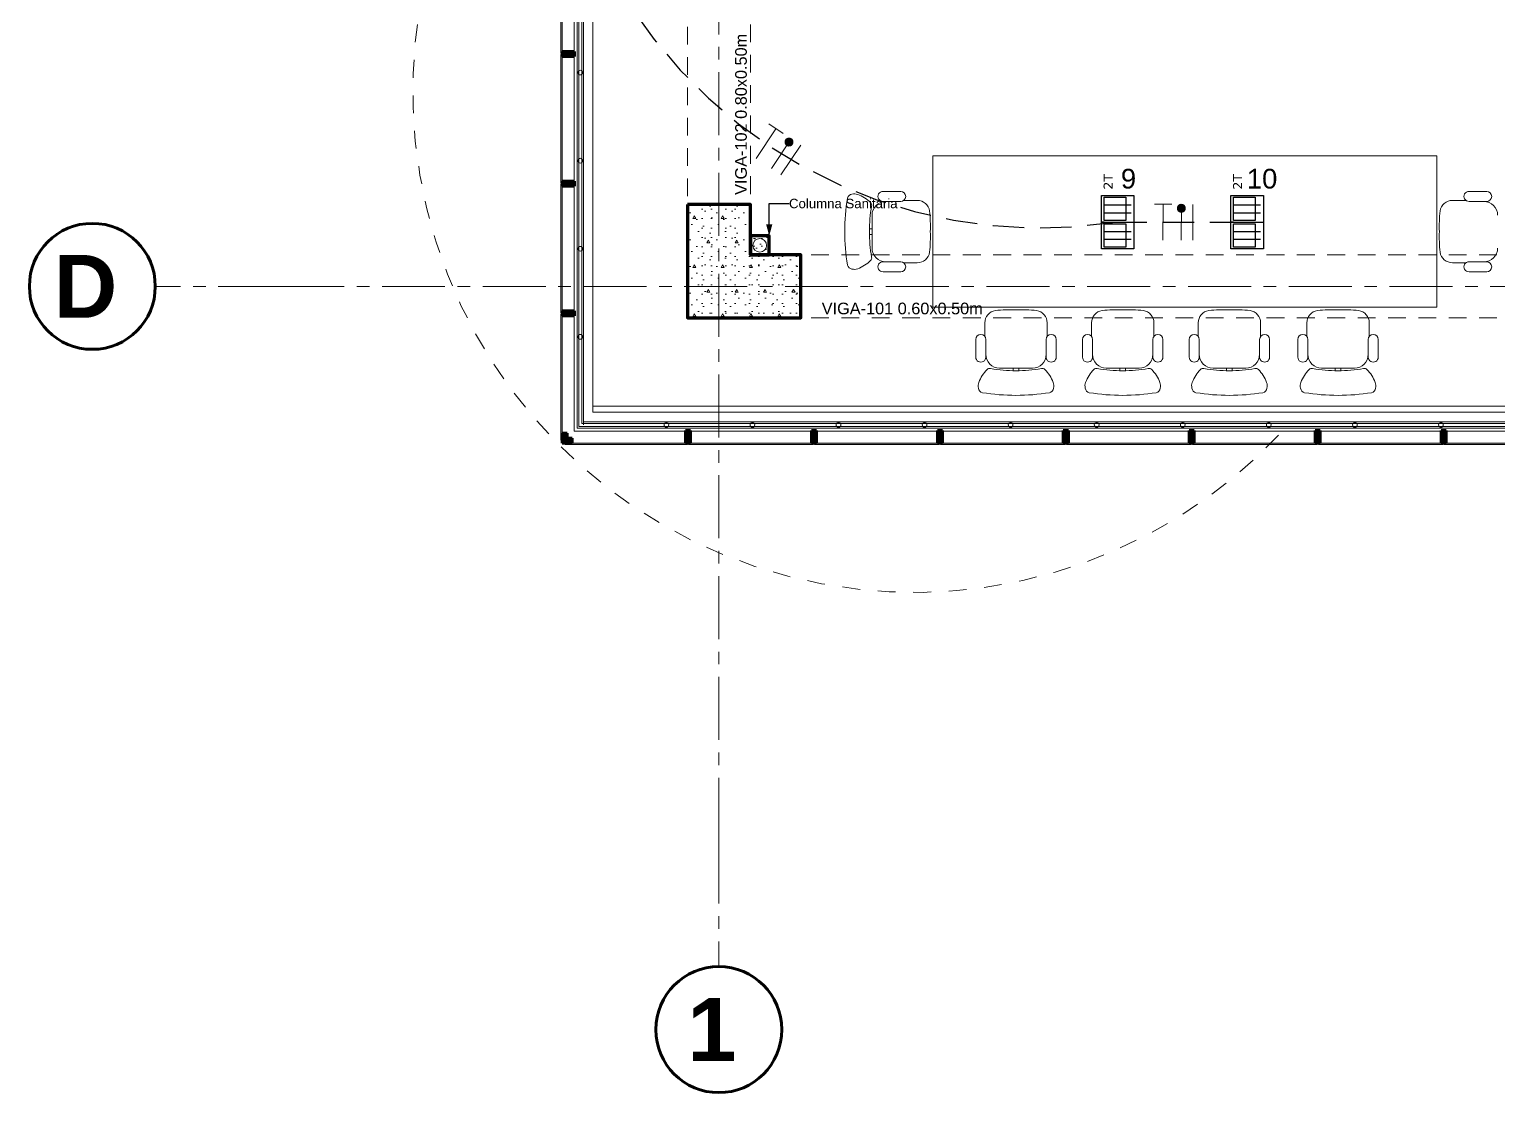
# Model space of a CAD drawing. Header units: inches. Extents: x -19 to 5698, y -728 to 92.
# Drawn here: x 188.85 to 200.5, y 1.05 to 9.49 of the extents above; entities that cross this region are included whole.
import ezdxf

# ---------------------------------------------------------------- set-up
doc = ezdxf.new("R2010")
doc.units = ezdxf.units.IN
doc.header["$MEASUREMENT"] = 0
doc.set_wipeout_variables(frame=1)
for name, pattern in [('HIDDEN', [0.375, 0.25, -0.125]), ('Hidden Line', [0.195611, 0.141111, -0.0545]), ('Punto & Raya', [0.65, 0.5, -0.075, 0, -0.075]), ('Rayas', [0.282222, 0.141111, -0.141111]), ('RAYITAS', [0.375, 0.25, -0.125]), ('Wipeout_Contour', [1, 0, -1])]:
    doc.linetypes.add(name, pattern=pattern)
doc.layers.get('0').update_dxf_attribs({"color": 61})
for name, color, linetype, lineweight in [('00 conduct tomacorr', 120, 'HIDDEN', 30), ('00 IE LUZ EMERGENCIA', 253, 'Continuous', 0), ('T-TECHO-E', 150, 'Continuous', 20), ('TOMACORRIENTE', 22, 'RAYITAS', 9)]:
    doc.layers.add(name, color=color, linetype=linetype, lineweight=lineweight)
for name, color, linetype in [('02 _ ARQ _ ALB _ Ejes Generales', 251, 'Continuous'), ('02 _ ARQ _ ALB _ Mobiliario', 7, 'Continuous'), ('02 _ ARQ _ ZON _ Espacio.3D', 7, 'Continuous'), ('08 _ STR _ EXT _ 06 Columnas', 7, 'Continuous'), ('08 _ STR _ EXT _ 07 Losa Aligerada', 7, 'Continuous'), ('08 _ STR _ EXT _ 09 Vigas', 251, 'Continuous'), ('Acabado - Muros', 7, 'Continuous'), ('Estructura - 04 MURO', 7, 'Continuous'), ('Estructura - Carga', 7, 'Continuous'), ('Interior - Escaleras & Barandillas', 7, 'Continuous'), ('MEP - HVAC', 7, 'Continuous'), ('Notas - Etiquetas', 7, 'Continuous')]:
    doc.layers.add(name, color=color, linetype=linetype)
doc.styles.add('Annotative', font='arial.ttf')
doc.styles.add('Estilo_Generado_1', font='swisseb.ttf')
doc.styles.add('Estilo_Generado_4', font='swisse.ttf')
doc.dimstyles.new('Estilo_Generado__8', dxfattribs={"dimtxt": 0.18, "dimasz": 0.0912, "dimexe": 0.18, "dimexo": 0.0625, "dimgap": 0, "dimtad": 0, "dimtih": 1, "dimtoh": 1, "dimdec": 4, "dimzin": 0, "dimdsep": 46, "dimcen": 0.09, "dimadec": 0, "dimazin": 0, "dimtfac": 1, "dimtdec": 4, "dimtmove": 0, "dimatfit": 3, "dimldrblk": 'ARROWHEAD_5', "dimfxl": 1, "dimtolj": 1, "dimtzin": 0, "dimarcsym": 0})

# ---------------------------------------------------------------- blocks, each defined once
blk = doc.blocks.new('ARROWHEAD_5')
at = {"linetype": 'Continuous', "lineweight": 0}
blk.add_hatch(color=0, dxfattribs=at).paths.add_polyline_path([(-1, 0.2679), (0, 0), (-1, -0.2679)])
at = {"color": 0, "linetype": 'Continuous', "lineweight": 0}
blk.add_line((0, 0), (-1, 0), dxfattribs=at)
blk = doc.blocks.new('CAJA POP UP 6 MODULOS')
at = {"layer": '00 conduct tomacorr', "linetype": 'Continuous'}
for p, q in [((-0.095, -0.165), (-0.095, -0.0151)), ((-0.052, -0.165), (-0.052, -0.0151)), ((0.052, -0.165), (0.052, -0.0151)), ((0.095, -0.165), (0.095, -0.0151)), ((0, -0.165), (0, -0.18))]:
    blk.add_line(p, q, dxfattribs=at)
for points in [[(-0.147, 0), (0.147, 0), (0.147, -0.18), (-0.147, -0.18)], [(0, 0), (0.147, 0), (0.147, -0.18), (0, -0.18)]]:
    blk.add_lwpolyline(points, close=True, dxfattribs=at)
for points in [[(-0.138, -0.045), (-0.009, -0.045), (-0.009, -0.165), (-0.138, -0.165), (-0.138, -0.045)], [(0.009, -0.045), (0.138, -0.045), (0.138, -0.165), (0.009, -0.165), (0.009, -0.045)]]:
    blk.add_lwpolyline(points, dxfattribs=at)
at = {"color": 1, "insert": (-0.1807, -0.168), "char_height": 0.05, "attachment_point": 1, "rotation": 180}
blk.add_mtext_dynamic_manual_height_columns('{\\fVerdana|b0|i0|c0|p34;2T}', width=0.000481, gutter_width=0.1561, heights=[0], dxfattribs=at)
blk = doc.blocks.new('a')
at = {"layer": 'TOMACORRIENTE', "ltscale": 0.05}
h = blk.add_hatch(color=4, dxfattribs=at)
edge = h.paths.add_edge_path()
edge.add_arc((0, 0.0752), 0.0211, 0, 360)
at = {"layer": 'TOMACORRIENTE', "color": 4}
for p, q in [((-0.1455, 0.0963), (-0.0515, 0.0963)), ((-0.0985, 0.0963), (-0.0985, -0.0966)), ((0, 0.0963), (0, -0.0963)), ((0.0623, -0.0963), (0.0623, 0.0963))]:
    blk.add_line(p, q, dxfattribs=at)
blk.add_circle((0, 0.0752), 0.0211, dxfattribs=at)
blk = doc.blocks.new('CABLE 3FACE')
at = {"layer": 'T-TECHO-E', "rotation": 59.94170052614085}
blk.add_blockref('a', (0, 0), dxfattribs=at)

msp = doc.modelspace()

# ---------------------------------------------------------------- hatches: boundary and pattern name
at = {"layer": '08 _ STR _ EXT _ 06 Columnas', "linetype": 'Continuous', "lineweight": 9}
h = msp.add_hatch(dxfattribs=at)
h.set_pattern_fill('HORMIGÓN_EN_MASA_0002', style=0, pattern_type=2)
h.set_pattern_definition([(0, (185.00004, 1e-08), (0, 0.389711), [0.024375, -0.200625]), (0, (185.11254, 0.19486), (0, 0.389711), [0.024375, -0.200625]), (60, (185.00004, 1e-08), (-0.3375, 0.194856), [0.024375, -0.200625]), (60, (185.22504, 1e-08), (-0.3375, 0.194856), [0.024375, -0.200625]), (120, (185.0244, 1e-08), (0.3375, 0.194856), [0.024375, -0.200625]), (120, (185.2494, 1e-08), (0.3375, 0.194856), [0.024375, -0.200625]), (0, (185.00004, 0.0375), (0, 0.075), [0, -0.075, 0, -0.1125]), (45, (185.03754, 0.0375), (-0.053033, 0.053033), [0, -0.05625, 0, -0.09375])])
h.paths.add_polyline_path([(194.07, 8.1), (194.07, 7.2), (194.97, 7.2), (194.97, 7.7), (194.57, 7.7), (194.57, 8.1)])
at = {"layer": 'Acabado - Muros', "linetype": 'Continuous', "lineweight": 9}
for points in [[(193.065, 10.32), (193.065, 9.3), (193.075, 9.3), (193.075, 10.32)], [(193.065, 9.29), (193.065, 8.27), (193.075, 8.27), (193.075, 9.29)], [(193.065, 8.26), (193.065, 7.24), (193.075, 7.24), (193.075, 8.26)], [(193.065, 7.23), (193.065, 6.23), (193.075, 6.23), (193.075, 7.23)], [(193.1, 6.195), (194.07, 6.195), (194.07, 6.205), (193.1, 6.205)], [(194.08, 6.195), (195.07, 6.195), (195.07, 6.205), (194.08, 6.205)], [(195.08, 6.195), (196.07, 6.195), (196.07, 6.205), (195.08, 6.205)], [(196.08, 6.195), (197.07, 6.195), (197.07, 6.205), (196.08, 6.205)], [(197.08, 6.195), (198.07, 6.195), (198.07, 6.205), (197.08, 6.205)], [(198.08, 6.195), (199.07, 6.195), (199.07, 6.205), (198.08, 6.205)], [(199.08, 6.195), (200.07, 6.195), (200.07, 6.205), (199.08, 6.205)], [(200.08, 6.195), (201.07, 6.195), (201.07, 6.205), (200.08, 6.205)]]:
    msp.add_hatch(color=250, dxfattribs=at).paths.add_polyline_path(points)
at = {"layer": 'Estructura - Carga', "linetype": 'Continuous', "lineweight": 13}
h = msp.add_hatch(dxfattribs=at)
h.set_pattern_fill('HORMIGÓN_ARMADO_0002', color=251, style=0, pattern_type=2)
h.set_pattern_definition([(0, (185.00004, 1e-08), (0, 0.311769), [0.03, -0.15]), (0, (185.09004, 0.1559), (0, 0.311769), [0.03, -0.15]), (60, (185.00004, 1e-08), (-0.27, 0.1558846), [0.03, -0.15]), (60, (185.18004, 1e-08), (-0.27, 0.1558846), [0.03, -0.15]), (120, (185.03004, 1e-08), (0.27, 0.1558846), [0.03, -0.15]), (120, (185.21004, 1e-08), (0.27, 0.1558846), [0.03, -0.15]), (0, (185.00004, 0.03), (0, 0.06), [0, -0.06, 0, -0.09]), (45, (185.03004, 0.03), (-0.0424264, 0.0424264), [0, -0.045, 0, -0.075])])
h.paths.add_polyline_path([(194.57, 7.7), (194.72, 7.7), (194.72, 7.85), (194.57, 7.85)])

# ---------------------------------------------------------------- linework, layer by layer
at = {"layer": '00 conduct tomacorr'}
msp.add_line((197.4682, 7.9596, -0.0002), (198.4958, 7.9596, -0.0004), dxfattribs=at)
at = {"layer": '02 _ ARQ _ ALB _ Ejes Generales', "color": 251, "linetype": 'Punto & Raya', "lineweight": 13, "true_color": 0x636466}
for p, q in [((190.8454, 7.45), (189.8454, 7.45)), ((194.32, 3.05), (194.32, 2.05))]:
    msp.add_line(p, q, dxfattribs=at)
at = {"layer": '02 _ ARQ _ ALB _ Ejes Generales', "color": 7, "linetype": 'Continuous', "lineweight": 60}
for centre in [(189.3454, 7.45), (194.32, 1.55)]:
    msp.add_circle(centre, 0.5, dxfattribs=at)
at = {"layer": '02 _ ARQ _ ALB _ Mobiliario', "color": 175, "linetype": 'Continuous', "lineweight": 13}
for p, q in [((195.7637, 8.204), (195.6235, 8.204)), ((200.2763, 8.204), (200.4165, 8.204)), ((195.7637, 8.1241), (195.6233, 8.1241)), ((195.8953, 8.1317), (195.788, 8.1323)), ((200.1448, 8.1317), (200.252, 8.1323)), ((200.2763, 8.1241), (200.4167, 8.1241)), ((195.5364, 8.015), (195.5364, 7.8846)), ((195.5364, 7.9072), (195.516, 7.9069)), ((195.5364, 7.862), (195.516, 7.8623)), ((195.5364, 7.7542), (195.5364, 7.8846)), ((195.7637, 7.6451), (195.6233, 7.6451)), ((195.8953, 7.6375), (195.788, 7.6369)), ((200.1448, 7.6375), (200.252, 7.6369)), ((200.2763, 7.6451), (200.4167, 7.6451)), ((195.7637, 7.5652), (195.6235, 7.5652)), ((200.2763, 7.5652), (200.4165, 7.5652)), ((196.4322, 7.1598), (196.4316, 7.0526)), ((196.9264, 7.1598), (196.927, 7.0526)), ((197.2798, 7.1598), (197.2793, 7.0526)), ((197.7741, 7.1598), (197.7747, 7.0526)), ((198.1269, 7.1598), (198.1263, 7.0526)), ((198.6212, 7.1598), (198.6218, 7.0526)), ((198.9893, 7.1598), (198.9888, 7.0526)), ((199.4836, 7.1598), (199.4842, 7.0526)), ((196.3599, 7.0283), (196.3599, 6.8881)), ((196.4398, 7.0283), (196.4398, 6.8879)), ((196.9188, 7.0283), (196.9188, 6.8879)), ((196.9987, 7.0283), (196.9987, 6.8881)), ((197.2076, 7.0283), (197.2076, 6.8881)), ((197.2875, 7.0283), (197.2875, 6.8879)), ((197.7665, 7.0283), (197.7665, 6.8879)), ((197.8463, 7.0283), (197.8463, 6.8881)), ((198.0547, 7.0283), (198.0547, 6.8881)), ((198.1345, 7.0283), (198.1345, 6.8879)), ((198.6136, 7.0283), (198.6136, 6.8879)), ((198.6934, 7.0283), (198.6934, 6.8881)), ((198.9171, 7.0283), (198.9171, 6.8881)), ((198.997, 7.0283), (198.997, 6.8879)), ((199.476, 7.0283), (199.476, 6.8879)), ((199.5558, 7.0283), (199.5558, 6.8881)), ((196.5489, 6.801), (196.6793, 6.801)), ((196.6567, 6.801), (196.657, 6.7806)), ((196.8097, 6.801), (196.6793, 6.801)), ((196.702, 6.801), (196.7016, 6.7806)), ((197.3966, 6.801), (197.527, 6.801)), ((197.5043, 6.801), (197.5047, 6.7806)), ((197.6573, 6.801), (197.527, 6.801)), ((197.5496, 6.801), (197.5492, 6.7806)), ((198.2437, 6.801), (198.374, 6.801)), ((198.3514, 6.801), (198.3518, 6.7806)), ((198.5044, 6.801), (198.374, 6.801)), ((198.3967, 6.801), (198.3963, 6.7806)), ((199.1061, 6.801), (199.2365, 6.801)), ((199.2138, 6.801), (199.2142, 6.7806)), ((199.3669, 6.801), (199.2365, 6.801)), ((199.2591, 6.801), (199.2587, 6.7806))]:
    msp.add_line(p, q, dxfattribs=at)
at = {"layer": '02 _ ARQ _ ALB _ Mobiliario', "color": 175, "linetype": 'Continuous', "lineweight": 13, "flags": 128}
msp.add_lwpolyline([(200.02, 8.4846), (196.02, 8.4846), (196.02, 7.2846), (200.02, 7.2846)], close=True, dxfattribs=at)
at = {"layer": '02 _ ARQ _ ALB _ Mobiliario', "color": 175, "linetype": 'Continuous', "lineweight": 13}
for centre, major_axis, start_param, end_param in [((195.3819, 8.1407), (0.0419, 0), 1.6917266, 2.8990133), ((195.3955, 8.1104), (0.0744, 0), 1.1992781, 1.8253941), ((195.322, 7.9097), (0.2887, 0), 0.7905416, 1.2150199), ((195.6235, 8.164), (0.04, 0), 1.5707963, 4.712389), ((195.7637, 8.164), (0.04, 0), 4.712389, 7.8539816), ((200.2763, 8.164), (0.04, 0), 1.5707963, 4.712389), ((200.4165, 8.164), (0.04, 0), 4.712389, 7.8539816), ((197.0337, 7.885), (1.7134, 0), 2.9853794, 3.1418217), ((196.6375, 7.8905), (1.1218, 0), 2.9650953, 3.1468533), ((195.5053, 8.0936), (0.0287, 0), 6.0443043, 7.0921785), ((195.6459, 8.015), (0.1095, 0), 1.5707963, 3.1415927), ((195.8973, 8.0351), (0.097, 0), 0.1345361, 1.5922286), ((194.7834, 7.9253), (1.2162, 0), 6.2495955, 6.3845948), ((201.2566, 7.9253), (1.2162, 0), 3.0401832, 3.1751824), ((200.1427, 8.0351), (0.097, 0), 1.5493641, 3.0070565), ((200.3941, 8.015), (0.1095, 0), 0, 1.5707963), ((197.0337, 7.8842), (1.7134, 0), 3.1413636, 3.2978059), ((196.6375, 7.8787), (1.1218, 0), 3.136332, 3.31809), ((194.7834, 7.8439), (1.2162, 0), 6.1817758, 6.3167751), ((201.2566, 7.8439), (1.2162, 0), 3.1080029, 3.2430021), ((195.6459, 7.7542), (0.1095, 0), 3.1415927, 4.712389), ((195.8973, 7.7341), (0.097, 0), 4.6909567, 6.1486492), ((200.1427, 7.7341), (0.097, 0), 3.2761288, 4.7338212), ((200.3941, 7.7542), (0.1095, 0), 4.712389, 6.2831853), ((195.3819, 7.6285), (0.0419, 0), 3.384172, 4.5914587), ((195.3955, 7.6588), (0.0744, 0), 4.4577912, 5.0839072), ((195.322, 7.8595), (0.2887, 0), 5.0681655, 5.4926438), ((195.5053, 7.6756), (0.0287, 0), 5.4741922, 6.5220663), ((195.6235, 7.6052), (0.04, 0), 1.5707963, 4.712389), ((195.7637, 7.6052), (0.04, 0), 4.712389, 7.8539816), ((200.2763, 7.6052), (0.04, 0), 1.5707963, 4.712389), ((200.4165, 7.6052), (0.04, 0), 4.712389, 7.8539816), ((196.5288, 7.1619), (0, 0.097), 0.1345361, 1.5922286), ((196.6386, 6.048), (0, 1.2162), 6.2495955, 6.3845948), ((196.72, 6.048), (0, 1.2162), 6.1817758, 6.3167751), ((196.8298, 7.1619), (0, 0.097), 4.6909567, 6.1486492), ((197.3765, 7.1619), (0, 0.097), 0.1345361, 1.5922286), ((197.4863, 6.048), (0, 1.2162), 6.2495955, 6.3845948), ((197.5677, 6.048), (0, 1.2162), 6.1817758, 6.3167751), ((197.6775, 7.1619), (0, 0.097), 4.6909567, 6.1486492), ((198.2236, 7.1619), (0, 0.097), 0.1345361, 1.5922286), ((198.3333, 6.048), (0, 1.2162), 6.2495955, 6.3845948), ((198.4148, 6.048), (0, 1.2162), 6.1817758, 6.3167751), ((198.5245, 7.1619), (0, 0.097), 4.6909567, 6.1486492), ((199.086, 7.1619), (0, 0.097), 0.1345361, 1.5922286), ((199.1958, 6.048), (0, 1.2162), 6.2495955, 6.3845948), ((199.2772, 6.048), (0, 1.2162), 6.1817758, 6.3167751), ((199.387, 7.1619), (0, 0.097), 4.6909567, 6.1486492), ((196.3999, 7.0283), (0, 0.04), 4.712389, 7.8539816), ((196.9587, 7.0283), (0, 0.04), 4.712389, 7.8539816), ((197.2475, 7.0283), (0, 0.04), 4.712389, 7.8539816), ((197.8064, 7.0283), (0, 0.04), 4.712389, 7.8539816), ((198.0946, 7.0283), (0, 0.04), 4.712389, 7.8539816), ((198.6535, 7.0283), (0, 0.04), 4.712389, 7.8539816), ((198.957, 7.0283), (0, 0.04), 4.712389, 7.8539816), ((199.5159, 7.0283), (0, 0.04), 4.712389, 7.8539816), ((196.3999, 6.8881), (0, 0.04), 1.5707963, 4.712389), ((196.5489, 6.9105), (0, 0.1095), 1.5707963, 3.1415927), ((196.8097, 6.9105), (0, 0.1095), 3.1415927, 4.712389), ((196.9587, 6.8881), (0, 0.04), 1.5707963, 4.712389), ((197.2475, 6.8881), (0, 0.04), 1.5707963, 4.712389), ((197.3966, 6.9105), (0, 0.1095), 1.5707963, 3.1415927), ((197.6573, 6.9105), (0, 0.1095), 3.1415927, 4.712389), ((197.8064, 6.8881), (0, 0.04), 1.5707963, 4.712389), ((198.0946, 6.8881), (0, 0.04), 1.5707963, 4.712389), ((198.2437, 6.9105), (0, 0.1095), 1.5707963, 3.1415927), ((198.5044, 6.9105), (0, 0.1095), 3.1415927, 4.712389), ((198.6535, 6.8881), (0, 0.04), 1.5707963, 4.712389), ((198.957, 6.8881), (0, 0.04), 1.5707963, 4.712389), ((199.1061, 6.9105), (0, 0.1095), 1.5707963, 3.1415927), ((199.3669, 6.9105), (0, 0.1095), 3.1415927, 4.712389), ((199.5159, 6.8881), (0, 0.04), 1.5707963, 4.712389), ((196.6542, 6.5866), (0, 0.2887), 0.7905416, 1.2150199), ((196.4703, 6.7699), (0, 0.0287), 6.0443043, 7.0921785), ((196.6734, 7.9021), (0, 1.1218), 2.9650953, 3.1468533), ((196.6852, 7.9021), (0, 1.1218), 3.136332, 3.31809), ((196.8883, 6.7699), (0, 0.0287), 5.4741922, 6.5220663), ((196.7044, 6.5866), (0, 0.2887), 5.0681655, 5.4926438), ((197.5019, 6.5866), (0, 0.2887), 0.7905416, 1.2150199), ((197.318, 6.7699), (0, 0.0287), 6.0443043, 7.0921785), ((197.5211, 7.9021), (0, 1.1218), 2.9650953, 3.1468533), ((197.5329, 7.9021), (0, 1.1218), 3.136332, 3.31809), ((197.736, 6.7699), (0, 0.0287), 5.4741922, 6.5220663), ((197.5521, 6.5866), (0, 0.2887), 5.0681655, 5.4926438), ((198.3489, 6.5866), (0, 0.2887), 0.7905416, 1.2150199), ((198.1651, 6.7699), (0, 0.0287), 6.0443043, 7.0921785), ((198.3682, 7.9021), (0, 1.1218), 2.9650953, 3.1468533), ((198.3799, 7.9021), (0, 1.1218), 3.136332, 3.31809), ((198.583, 6.7699), (0, 0.0287), 5.4741922, 6.5220663), ((198.3991, 6.5866), (0, 0.2887), 5.0681655, 5.4926438), ((199.2114, 6.5866), (0, 0.2887), 0.7905416, 1.2150199), ((199.0275, 6.7699), (0, 0.0287), 6.0443043, 7.0921785), ((199.2306, 7.9021), (0, 1.1218), 2.9650953, 3.1468533), ((199.2424, 7.9021), (0, 1.1218), 3.136332, 3.31809), ((199.4455, 6.7699), (0, 0.0287), 5.4741922, 6.5220663), ((199.2616, 6.5866), (0, 0.2887), 5.0681655, 5.4926438), ((196.4535, 6.6601), (0, 0.0744), 1.1992781, 1.8253941), ((196.9051, 6.6601), (0, 0.0744), 4.4577912, 5.0839072), ((197.3012, 6.6601), (0, 0.0744), 1.1992781, 1.8253941), ((197.7528, 6.6601), (0, 0.0744), 4.4577912, 5.0839072), ((198.1482, 6.6601), (0, 0.0744), 1.1992781, 1.8253941), ((198.5999, 6.6601), (0, 0.0744), 4.4577912, 5.0839072), ((199.0107, 6.6601), (0, 0.0744), 1.1992781, 1.8253941), ((199.4623, 6.6601), (0, 0.0744), 4.4577912, 5.0839072), ((196.4232, 6.6465), (0, 0.0419), 1.6917266, 2.8990133), ((196.6789, 8.2982), (0, 1.7134), 2.9853794, 3.1418217), ((196.6797, 8.2982), (0, 1.7134), 3.1413636, 3.2978059), ((196.9354, 6.6465), (0, 0.0419), 3.384172, 4.5914587), ((197.2709, 6.6465), (0, 0.0419), 1.6917266, 2.8990133), ((197.5266, 8.2982), (0, 1.7134), 2.9853794, 3.1418217), ((197.5274, 8.2982), (0, 1.7134), 3.1413636, 3.2978059), ((197.783, 6.6465), (0, 0.0419), 3.384172, 4.5914587), ((198.118, 6.6465), (0, 0.0419), 1.6917266, 2.8990133), ((198.3737, 8.2982), (0, 1.7134), 2.9853794, 3.1418217), ((198.3744, 8.2982), (0, 1.7134), 3.1413636, 3.2978059), ((198.6301, 6.6465), (0, 0.0419), 3.384172, 4.5914587), ((198.9804, 6.6465), (0, 0.0419), 1.6917266, 2.8990133), ((199.2361, 8.2982), (0, 1.7134), 2.9853794, 3.1418217), ((199.2369, 8.2982), (0, 1.7134), 3.1413636, 3.2978059), ((199.4926, 6.6465), (0, 0.0419), 3.384172, 4.5914587)]:
    msp.add_ellipse(centre, major_axis=major_axis, ratio=0.9968577, start_param=start_param, end_param=end_param, dxfattribs=at)
at = {"layer": '02 _ ARQ _ ZON _ Espacio.3D', "color": 254, "linetype": 'Continuous', "lineweight": 0, "flags": 128}
for points in [[(205.0199, 6.5), (205.02, 18.6001), (193.32, 18.6001), (193.32, 6.5)], [(194.97, 7.7), (194.97, 7.2), (194.07, 7.2), (194.07, 8.1), (194.57, 8.1), (194.57, 7.7)]]:
    msp.add_lwpolyline(points, close=True, dxfattribs=at)
at = {"layer": '08 _ STR _ EXT _ 06 Columnas', "color": 7, "linetype": 'Continuous', "lineweight": 80, "flags": 128}
msp.add_lwpolyline([(194.07, 8.1), (194.07, 7.2), (194.97, 7.2), (194.97, 7.7), (194.57, 7.7), (194.57, 8.1)], close=True, dxfattribs=at)
at = {"layer": '08 _ STR _ EXT _ 09 Vigas', "color": 251, "linetype": 'Hidden Line', "lineweight": 13, "true_color": 0x636466}
for p, q in [((194.07, 7.2), (194.07, 17.4)), ((194.57, 7.7), (194.57, 16.9)), ((194.57, 7.7), (201.07, 7.7)), ((194.57, 7.2), (194.07, 7.2)), ((194.57, 7.2), (236.57, 7.2))]:
    msp.add_line(p, q, dxfattribs=at)
at = {"layer": 'Acabado - Muros', "color": 7, "linetype": 'Continuous', "lineweight": 60}
for p, q in [((193.075, 9.315), (193.075, 9.275)), ((193.075, 8.285), (193.075, 8.245)), ((193.075, 7.255), (193.075, 7.215)), ((193.075, 6.285), (193.075, 6.205)), ((193.075, 6.245), (193.075, 6.205)), ((193.155, 6.205), (193.075, 6.205)), ((193.115, 6.205), (193.075, 6.205)), ((194.095, 6.205), (194.055, 6.205)), ((195.095, 6.205), (195.055, 6.205)), ((196.095, 6.205), (196.055, 6.205)), ((197.095, 6.205), (197.055, 6.205)), ((198.095, 6.205), (198.055, 6.205)), ((199.095, 6.205), (199.055, 6.205)), ((200.095, 6.205), (200.055, 6.205))]:
    msp.add_line(p, q, dxfattribs=at)
at = {"layer": 'Acabado - Muros', "color": 7, "linetype": 'Continuous', "lineweight": 13, "flags": 128}
for points in [[(193.065, 10.32), (193.075, 10.32), (193.075, 9.3), (193.065, 9.3)], [(193.065, 9.29), (193.075, 9.29), (193.075, 8.27), (193.065, 8.27)], [(193.065, 8.26), (193.075, 8.26), (193.075, 7.24), (193.065, 7.24)], [(193.065, 7.23), (193.075, 7.23), (193.075, 6.23), (193.065, 6.23)], [(193.1, 6.195), (193.1, 6.205), (194.07, 6.205), (194.07, 6.195)], [(194.08, 6.195), (194.08, 6.205), (195.07, 6.205), (195.07, 6.195)], [(195.08, 6.195), (195.08, 6.205), (196.07, 6.205), (196.07, 6.195)], [(196.08, 6.195), (196.08, 6.205), (197.07, 6.205), (197.07, 6.195)], [(197.08, 6.195), (197.08, 6.205), (198.07, 6.205), (198.07, 6.195)], [(198.08, 6.195), (198.08, 6.205), (199.07, 6.205), (199.07, 6.195)], [(199.08, 6.195), (199.08, 6.205), (200.07, 6.205), (200.07, 6.195)], [(200.08, 6.195), (200.08, 6.205), (201.07, 6.205), (201.07, 6.195)]]:
    msp.add_lwpolyline(points, close=True, dxfattribs=at)
at = {"layer": 'Estructura - Carga', "color": 7, "linetype": 'Continuous', "lineweight": 80, "flags": 128}
msp.add_lwpolyline([(194.57, 7.7), (194.72, 7.7), (194.72, 7.85), (194.57, 7.85)], close=True, dxfattribs=at)
at = {"layer": 'MEP - HVAC', "color": 7, "linetype": 'Continuous', "lineweight": 13, "flags": 128}
msp.add_lwpolyline([(194.699, 7.775, -1), (194.591, 7.775, -1)], format="xyb", close=True, dxfattribs=at)

# ---------------------------------------------------------------- block references
at = {"layer": '00 conduct tomacorr'}
for name, p, xscale, yscale, zscale, rotation in [('CABLE 3FACE', (194.8156, 8.5027), 1.472561226728429, 1.472561226728429, 1.472561226728429, 266.4085393816985), ('CAJA POP UP 6 MODULOS', (197.6157, 7.9596, -0.0002), 1.432830642179531, 1.432830642179531, 1.432830642179531, 269.9999999999999), ('CAJA POP UP 6 MODULOS', (198.6433, 7.9596, -0.0004), 1.432830642179531, 1.432830642179531, 1.432830642179531, 269.9999999999999), ('CABLE 3FACE', (197.9915, 7.9591, -0.0003), 1.47256122672843, 1.47256122672843, 1.47256122672843, 299.7894777823319)]:
    msp.add_blockref(name, p, dxfattribs=dict(at, xscale=xscale, yscale=yscale, zscale=zscale, rotation=rotation))

# ---------------------------------------------------------------- texts
at = {"layer": '00 IE LUZ EMERGENCIA', "style": 'Annotative'}
for tag, p in [('9', (197.5121, 8.2265)), ('10', (198.5119, 8.2265))]:
    msp.add_attdef(tag, p, '', height=0.1562, dxfattribs=at)
at = {"layer": '02 _ ARQ _ ALB _ Ejes Generales', "color": 7, "lineweight": 30, "char_height": 0.5, "attachment_point": 1, "style": 'Estilo_Generado_1'}
for s, insert in [('\\A1;{\\pql;\\pt0;\\fSwis721 Ex BT|b1|i0|c0|p34;D}', (189.0391, 7.7)), ('\\A1;{\\pql;\\pt0;\\fSwis721 Ex BT|b1|i0|c0|p34;1}', (194.0709, 1.8))]:
    msp.add_mtext(s, dxfattribs=dict(at, insert=insert))
at = {"layer": 'Notas - Etiquetas', "color": 171, "linetype": 'Continuous', "lineweight": 13, "insert": (194.5433, 8.176), "char_height": 0.0925, "attachment_point": 7, "rotation": 90, "style": 'Estilo_Generado_4'}
msp.add_mtext('\\A1;{\\pql;\\fSwis721 Ex BT|b0|i0|c0|p34;VIGA-102\\fSwis721 Ex BT|b0|i0|c0|p34; \\fSwis721 Ex BT|b0|i0|c0|p34;0.80\\fSwis721 Ex BT|b0|i0|c0|p34;x\\fSwis721 Ex BT|b0|i0|c0|p34;0.50\\fSwis721 Ex BT|b0|i0|c0|p34;m}', dxfattribs=at)
at = {"layer": 'Notas - Etiquetas', "color": 5, "linetype": 'Continuous', "lineweight": 35, "insert": (194.8771, 8.1068), "char_height": 0.075, "attachment_point": 4, "style": 'Estilo_Generado_4'}
msp.add_mtext('\\A1;{\\pql;\\fSwis721 Ex BT|b0|i0|c0|p34;Columna Sanitaria}', dxfattribs=at)
at = {"layer": 'Notas - Etiquetas', "color": 171, "linetype": 'Continuous', "lineweight": 13, "insert": (195.1369, 7.2267), "char_height": 0.0925, "attachment_point": 7, "style": 'Estilo_Generado_4'}
msp.add_mtext('\\A1;{\\pql;\\fSwis721 Ex BT|b0|i0|c0|p34;VIGA-101\\fSwis721 Ex BT|b0|i0|c0|p34; \\fSwis721 Ex BT|b0|i0|c0|p34;0.60\\fSwis721 Ex BT|b0|i0|c0|p34;x\\fSwis721 Ex BT|b0|i0|c0|p34;0.50\\fSwis721 Ex BT|b0|i0|c0|p34;m}', dxfattribs=at)

# ---------------------------------------------------------------- leaders
at = {"layer": 'Notas - Etiquetas', "color": 144, "linetype": 'Continuous', "lineweight": 13, "annotation_type": 0, "has_hookline": 1, "hookline_direction": 0, "text_width": 1.0171}
msp.add_leader([(194.72, 7.85), (194.72, 8.1068), (194.8771, 8.1068)], dimstyle='Estilo_Generado__8', dxfattribs=at)

# ---------------------------------------------------------------- next in the draw order: wipeouts: each hides what was drawn before it
at = {"color": 254, "linetype": 'Wipeout_Contour', "lineweight": 0, "ltscale": 4849.55423}
msp.add_wipeout([(193.17, 6.45), (193.17, 6.3), (193.32, 6.45)], dxfattribs=at).dxf.layer = 'Estructura - 04 MURO'

# ---------------------------------------------------------------- next in the draw order: wipeouts: each hides what was drawn before it
at = {"color": 254, "linetype": 'Wipeout_Contour', "lineweight": 0, "ltscale": 4848.699701}
msp.add_wipeout([(193.32, 6.45), (193.17, 6.3), (193.32, 6.3)], dxfattribs=at).dxf.layer = 'Estructura - 04 MURO'

# ---------------------------------------------------------------- next in the draw order: hatches: boundary and pattern name
at = {"layer": 'Acabado - Muros', "linetype": 'Continuous', "lineweight": 0}
for points in [[(193.115, 6.285), (193.075, 6.285), (193.075, 6.205), (193.115, 6.205)], [(193.155, 6.245), (193.075, 6.245), (193.075, 6.205), (193.155, 6.205)]]:
    msp.add_hatch(color=254, dxfattribs=at).paths.add_polyline_path(points)

# ---------------------------------------------------------------- next in the draw order: linework, layer by layer
at = {"layer": 'Acabado - Muros', "color": 7, "linetype": 'Continuous', "lineweight": 60}
for p, q in [((193.115, 6.285), (193.075, 6.285)), ((193.155, 6.245), (193.075, 6.245)), ((193.115, 6.285), (193.115, 6.205)), ((193.155, 6.245), (193.155, 6.205))]:
    msp.add_line(p, q, dxfattribs=at)
at = {"layer": 'Estructura - 04 MURO', "color": 7, "linetype": 'Continuous', "lineweight": 13, "flags": 128}
msp.add_lwpolyline([(193.17, 6.3), (193.17, 6.45)], dxfattribs=at)
at = {"layer": 'Interior - Escaleras & Barandillas', "color": 161, "linetype": 'Continuous', "lineweight": 13}
for p, q in [((193.195, 6.3625), (193.195, 6.35)), ((193.195, 6.35), (193.195, 6.325)), ((193.195, 6.325), (193.245, 6.325)), ((193.245, 6.375), (193.245, 6.3625)), ((193.245, 6.35), (193.245, 6.3625))]:
    msp.add_line(p, q, dxfattribs=at)

# ---------------------------------------------------------------- next in the draw order: wipeouts: each hides what was drawn before it
at = {"color": 254, "linetype": 'Wipeout_Contour', "lineweight": 0, "ltscale": 6499.459844}
msp.add_wipeout([(193.32, 6.3), (210.1488, 6.3), (210.1488, 6.45), (193.32, 6.45)], dxfattribs=at).dxf.layer = 'Estructura - 04 MURO'

# ---------------------------------------------------------------- next in the draw order: hatches: boundary and pattern name
at = {"layer": 'Acabado - Muros', "linetype": 'Continuous', "lineweight": 0}
for points in [[(194.055, 6.305), (194.055, 6.205), (194.095, 6.205), (194.095, 6.305)], [(195.055, 6.305), (195.055, 6.205), (195.095, 6.205), (195.095, 6.305)], [(196.055, 6.305), (196.055, 6.205), (196.095, 6.205), (196.095, 6.305)], [(197.055, 6.305), (197.055, 6.205), (197.095, 6.205), (197.095, 6.305)], [(198.055, 6.305), (198.055, 6.205), (198.095, 6.205), (198.095, 6.305)], [(199.055, 6.305), (199.055, 6.205), (199.095, 6.205), (199.095, 6.305)], [(200.055, 6.305), (200.055, 6.205), (200.095, 6.205), (200.095, 6.305)]]:
    msp.add_hatch(color=254, dxfattribs=at).paths.add_polyline_path(points)

# ---------------------------------------------------------------- next in the draw order: linework, layer by layer
at = {"layer": '02 _ ARQ _ ALB _ Ejes Generales', "color": 251, "linetype": 'Punto & Raya', "lineweight": 13, "true_color": 0x636466}
msp.add_line((194.32, 3.05), (194.32, 44.9), dxfattribs=at)
at = {"layer": '08 _ STR _ EXT _ 07 Losa Aligerada', "color": 7, "linetype": 'Rayas', "lineweight": 18, "flags": 128}
msp.add_lwpolyline([(193.22, 11.97, 1.0494308), (198.7937, 6.3), (209.6003, 6.3), (209.6003, 6.2005), (214.7981, 6.2005), (214.7981, 7.2), (222.07, 7.2), (222.07, 5.6637), (223.2699, 5.6637), (223.2699, 4.2), (228.3699, 4.2), (228.3699, 5.6637), (229.57, 5.6637), (229.57, 7.2), (236.57, 7.2), (236.57, 14.9999), (236.57, 15.1499), (236.57, 15.1499), (236.57, 15.7999), (236.57, 15.7999), (236.57, 18.1001), (236.57, 20.35), (234.07, 20.35), (231.67, 20.35), (231.67, 22.35), (231.67, 22.6), (231.67, 24.5), (231.67, 24.75), (231.67, 26.75), (236.57, 26.75), (236.57, 29.7), (236.57, 35.2005), (236.57, 39.9), (228.67, 39.9), (223.5529, 39.9), (223.5529, 40.9), (218.9324, 40.9), (218.9324, 39.9), (208.37, 39.9), (208.37, 41.4352), (207.42, 41.4352), (207.42, 42.9), (202.22, 42.9), (202.22, 41.4352), (201.2699, 41.4352), (201.2699, 39.9), (196.2701, 39.9), (196.2701, 41.1), (192.8701, 41.1), (192.8701, 37.7), (194.07, 37.7), (194.07, 33.9), (193.17, 33.9), (193.17, 21.2663), (193.22, 21.2663)], format="xyb", close=True, dxfattribs=at)
at = {"layer": '08 _ STR _ EXT _ 07 Losa Aligerada', "color": 7, "linetype": 'Continuous', "lineweight": 18, "flags": 128}
msp.add_lwpolyline([(208.37, 42.6544), (207.42, 42.6544), (207.42, 42.9), (202.22, 42.9), (202.22, 42.6544), (201.2699, 42.6544), (201.2699, 39.9), (196.1201, 39.9), (196.1201, 40.95), (193.0201, 40.95), (193.0201, 37.7), (194.1639, 37.7), (194.1639, 33.9), (193.17, 33.9), (193.17, 23.8932), (193.17, 6.3), (212.718, 6.3)], dxfattribs=at)
at = {"layer": 'Acabado - Muros', "color": 7, "linetype": 'Continuous', "lineweight": 60}
for p, q in [((194.095, 6.305), (194.055, 6.305)), ((194.055, 6.305), (194.055, 6.205)), ((194.095, 6.305), (194.095, 6.205)), ((195.055, 6.305), (195.055, 6.205)), ((195.095, 6.305), (195.055, 6.305)), ((195.095, 6.305), (195.095, 6.205)), ((196.055, 6.305), (196.055, 6.205)), ((196.095, 6.305), (196.055, 6.305)), ((196.095, 6.305), (196.095, 6.205)), ((197.055, 6.305), (197.055, 6.205)), ((197.095, 6.305), (197.055, 6.305)), ((197.095, 6.305), (197.095, 6.205)), ((198.095, 6.305), (198.055, 6.305)), ((198.055, 6.305), (198.055, 6.205)), ((198.095, 6.305), (198.095, 6.205)), ((199.055, 6.305), (199.055, 6.205)), ((199.095, 6.305), (199.055, 6.305)), ((199.095, 6.305), (199.095, 6.205)), ((200.055, 6.305), (200.055, 6.205)), ((200.095, 6.305), (200.055, 6.305)), ((200.095, 6.305), (200.095, 6.205))]:
    msp.add_line(p, q, dxfattribs=at)
at = {"layer": 'Estructura - 04 MURO', "color": 7, "linetype": 'Continuous', "lineweight": 13, "flags": 128}
for points in [[(210.1488, 6.45), (193.32, 6.45)], [(193.17, 6.3), (210.1488, 6.3)]]:
    msp.add_lwpolyline(points, dxfattribs=at)
at = {"layer": 'Interior - Escaleras & Barandillas', "color": 161, "linetype": 'Continuous', "lineweight": 13}
for p, q in [((193.2075, 6.3375), (206.8867, 6.3375)), ((193.2075, 6.3375), (206.8867, 6.3375)), ((193.2075, 6.3375), (206.8867, 6.3375)), ((206.8867, 6.3625), (193.2325, 6.3625)), ((206.8867, 6.3625), (193.2325, 6.3625)), ((206.8867, 6.3625), (193.2325, 6.3625)), ((193.27, 6.375), (193.245, 6.375)), ((193.245, 6.325), (193.27, 6.325)), ((193.2825, 6.375), (193.27, 6.375)), ((193.27, 6.325), (193.2825, 6.325)), ((206.8867, 6.375), (193.2825, 6.375)), ((193.2825, 6.325), (206.8867, 6.325))]:
    msp.add_line(p, q, dxfattribs=at)
at = {"layer": 'Interior - Escaleras & Barandillas', "color": 161, "linetype": 'Continuous', "lineweight": 13, "flags": 128}
for points in [[(193.9033, 6.3688, 1), (193.9033, 6.3313, 1)], [(194.5867, 6.3688, 1), (194.5867, 6.3313, 1)], [(195.27, 6.3688, 1), (195.27, 6.3313, 1)], [(195.9533, 6.3688, 1), (195.9533, 6.3313, 1)], [(196.6367, 6.3688, 1), (196.6367, 6.3313, 1)], [(197.32, 6.3688, 1), (197.32, 6.3313, 1)], [(198.0033, 6.3688, 1), (198.0033, 6.3313, 1)], [(198.6867, 6.3688, 1), (198.6867, 6.3313, 1)], [(199.37, 6.3688, 1), (199.37, 6.3313, 1)], [(200.0534, 6.3688, 1), (200.0534, 6.3313, 1)]]:
    msp.add_lwpolyline(points, format="xyb", close=True, dxfattribs=at)

# ---------------------------------------------------------------- next in the draw order: wipeouts: each hides what was drawn before it
at = {"color": 254, "linetype": 'Wipeout_Contour', "lineweight": 0, "ltscale": 6465.790652}
msp.add_wipeout([(193.32, 6.45), (193.32, 22.4805), (193.17, 22.4805), (193.17, 6.45)], dxfattribs=at).dxf.layer = 'Estructura - 04 MURO'

# ---------------------------------------------------------------- next in the draw order: hatches: boundary and pattern name
at = {"layer": 'Acabado - Muros', "linetype": 'Continuous', "lineweight": 0}
for points in [[(193.175, 9.315), (193.075, 9.315), (193.075, 9.275), (193.175, 9.275)], [(193.175, 8.285), (193.075, 8.285), (193.075, 8.245), (193.175, 8.245)], [(193.175, 7.255), (193.075, 7.255), (193.075, 7.215), (193.175, 7.215)]]:
    msp.add_hatch(color=254, dxfattribs=at).paths.add_polyline_path(points)

# ---------------------------------------------------------------- next in the draw order: linework, layer by layer
at = {"layer": '00 conduct tomacorr'}
msp.add_arc((196.8746, 11.8072), 3.8931, 203.69319, 278.77049, dxfattribs=at)
at = {"layer": '02 _ ARQ _ ALB _ Ejes Generales', "color": 251, "linetype": 'Punto & Raya', "lineweight": 13, "true_color": 0x636466}
msp.add_line((190.8454, 7.45), (239.57, 7.45), dxfattribs=at)
at = {"layer": 'Acabado - Muros', "color": 7, "linetype": 'Continuous', "lineweight": 60}
for p, q in [((193.175, 9.315), (193.075, 9.315)), ((193.175, 9.275), (193.075, 9.275)), ((193.175, 9.315), (193.175, 9.275)), ((193.175, 8.285), (193.075, 8.285)), ((193.175, 8.285), (193.175, 8.245)), ((193.175, 8.245), (193.075, 8.245)), ((193.175, 7.255), (193.075, 7.255)), ((193.175, 7.255), (193.175, 7.215)), ((193.175, 7.215), (193.075, 7.215))]:
    msp.add_line(p, q, dxfattribs=at)
at = {"layer": 'Estructura - 04 MURO', "color": 7, "linetype": 'Continuous', "lineweight": 13, "flags": 128}
for points in [[(193.17, 22.4805), (193.17, 6.45)], [(193.32, 6.45), (193.32, 22.4805)]]:
    msp.add_lwpolyline(points, dxfattribs=at)
at = {"layer": 'Interior - Escaleras & Barandillas', "color": 161, "linetype": 'Continuous', "lineweight": 13}
for p, q in [((193.195, 24.5272), (193.195, 6.3625)), ((193.2075, 24.5272), (193.2075, 6.3375)), ((193.2075, 24.5272), (193.2075, 6.3375)), ((193.2075, 24.5272), (193.2075, 6.3375)), ((193.2325, 6.3625), (193.2325, 24.5272)), ((193.2325, 6.3625), (193.2325, 24.5272)), ((193.2325, 6.3625), (193.2325, 24.5272)), ((193.245, 6.3625), (193.245, 24.5272))]:
    msp.add_line(p, q, dxfattribs=at)
at = {"layer": 'Interior - Escaleras & Barandillas', "color": 161, "linetype": 'Continuous', "lineweight": 13, "flags": 128}
for points in [[(193.2388, 9.1465, 1), (193.2013, 9.1465, 1)], [(193.2388, 8.4474, 1), (193.2013, 8.4474, 1)], [(193.2388, 7.7482, 1), (193.2013, 7.7482, 1)], [(193.2388, 7.0491, 1), (193.2013, 7.0491, 1)]]:
    msp.add_lwpolyline(points, format="xyb", close=True, dxfattribs=at)

doc.saveas('drawing.dxf')
